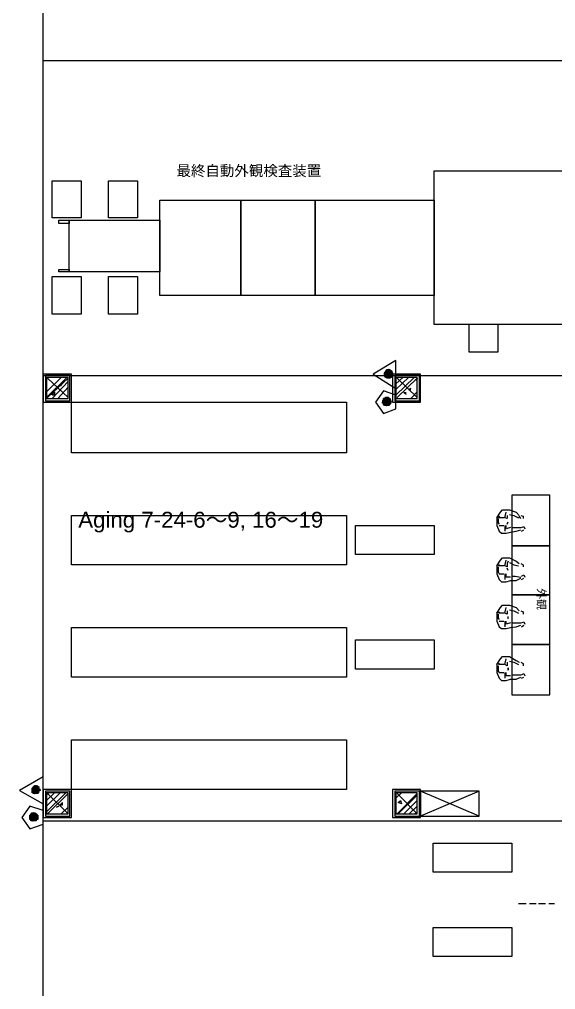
# Model space of a CAD drawing. Header units: millimetres. Extents: x 5 to 415, y 48 to 251.
# Drawn here: x 63.78 to 83.99, y 174.06 to 210.65 of the extents above; entities that cross this region are included whole.
import ezdxf

# ---------------------------------------------------------------- set-up
doc = ezdxf.new("R2010")
doc.units = ezdxf.units.MM
for name, color, linetype in [('H', 7, 'Continuous'), ('P', 7, 'Continuous'), ('T', 7, 'Continuous')]:
    doc.layers.add(name, color=color, linetype=linetype)

msp = doc.modelspace()

# ---------------------------------------------------------------- hatches: boundary and pattern name
at = {"layer": 'H', "linetype": 'Continuous'}
for points in [[(77.593, 197.15), (77.558, 197.185), (77.558, 197.309), (77.593, 197.362), (77.593, 197.15)], [(77.593, 197.15), (77.593, 197.362), (77.646, 197.397), (77.646, 197.15), (77.593, 197.15)], [(77.646, 197.115), (77.646, 197.397), (77.682, 197.397), (77.682, 197.115), (77.646, 197.115)], [(77.682, 197.115), (77.682, 197.397), (77.717, 197.397), (77.717, 197.115), (77.682, 197.115)], [(77.717, 197.115), (77.717, 197.397), (77.77, 197.397), (77.77, 197.115), (77.717, 197.115)], [(77.77, 197.15), (77.77, 197.397), (77.805, 197.362), (77.805, 197.15), (77.77, 197.15)], [(77.805, 197.15), (77.805, 197.362), (77.858, 197.309), (77.858, 197.185), (77.805, 197.15)], [(77.47, 196.18), (77.47, 196.25), (77.505, 196.303), (77.505, 196.18), (77.47, 196.18)], [(77.505, 196.127), (77.505, 196.338), (77.558, 196.338), (77.558, 196.092), (77.505, 196.127)], [(77.558, 196.092), (77.558, 196.338), (77.593, 196.391), (77.593, 196.092), (77.558, 196.092)], [(77.593, 196.092), (77.593, 196.391), (77.646, 196.391), (77.646, 196.092), (77.593, 196.092)], [(77.646, 196.092), (77.646, 196.391), (77.682, 196.391), (77.682, 196.092), (77.646, 196.092)], [(77.682, 196.092), (77.682, 196.391), (77.717, 196.338), (77.717, 196.092), (77.682, 196.092)], [(77.717, 196.127), (77.717, 196.338), (77.77, 196.303), (77.77, 196.127), (77.717, 196.127)], [(64.258, 181.487), (64.258, 181.663), (64.311, 181.698), (64.311, 181.487), (64.258, 181.487)], [(64.311, 181.434), (64.311, 181.698), (64.347, 181.733), (64.347, 181.434), (64.311, 181.434)], [(64.347, 181.434), (64.347, 181.733), (64.382, 181.733), (64.382, 181.434), (64.347, 181.434)], [(64.382, 181.434), (64.382, 181.733), (64.435, 181.733), (64.435, 181.434), (64.382, 181.434)], [(64.435, 181.434), (64.435, 181.733), (64.47, 181.698), (64.47, 181.434), (64.435, 181.434)], [(64.47, 181.487), (64.47, 181.698), (64.523, 181.663), (64.523, 181.487), (64.47, 181.487)], [(64.523, 181.522), (64.523, 181.61), (64.558, 181.61), (64.558, 181.575), (64.523, 181.522)], [(64.17, 180.463), (64.17, 180.64), (64.223, 180.64), (64.223, 180.463), (64.17, 180.463)], [(64.223, 180.428), (64.223, 180.675), (64.258, 180.675), (64.258, 180.428), (64.223, 180.428)], [(64.258, 180.428), (64.258, 180.675), (64.311, 180.675), (64.311, 180.428), (64.258, 180.428)], [(64.311, 180.428), (64.311, 180.728), (64.347, 180.675), (64.347, 180.428), (64.311, 180.428)], [(64.347, 180.428), (64.347, 180.675), (64.382, 180.675), (64.382, 180.428), (64.347, 180.428)], [(64.382, 180.428), (64.382, 180.675), (64.435, 180.675), (64.435, 180.428), (64.382, 180.428)], [(64.435, 180.463), (64.435, 180.64), (64.47, 180.64), (64.47, 180.463), (64.435, 180.463)]]:
    msp.add_hatch(color=256, dxfattribs=at).paths.add_polyline_path(points)

# ---------------------------------------------------------------- linework, layer by layer
at = {"layer": 'P'}
for points in [[(64.682, 139.241), (64.682, 220.486)], [(112.677, 209.091), (64.682, 209.091)], [(79.41, 199.143), (79.41, 204.946)], [(79.41, 204.946), (109.978, 204.946)], [(65.017, 204.558), (66.111, 204.558)], [(65.017, 203.165), (65.017, 204.558)], [(66.111, 204.558), (66.111, 203.165)], [(67.134, 204.558), (68.227, 204.558)], [(67.134, 203.165), (67.134, 204.558)], [(68.227, 204.558), (68.227, 203.165)], [(69.074, 200.237), (69.074, 203.835)], [(69.074, 203.835), (72.125, 203.835)], [(72.125, 203.835), (72.125, 200.237)], [(72.125, 200.237), (72.125, 203.835)], [(72.125, 203.835), (74.93, 203.835)], [(74.93, 203.835), (74.93, 200.237)], [(74.93, 200.237), (74.93, 203.835)], [(74.93, 203.835), (79.41, 203.835)], [(79.41, 203.835), (79.41, 200.237)], [(66.111, 203.165), (65.017, 203.165)], [(68.227, 203.165), (67.134, 203.165)], [(65.264, 202.953), (65.264, 203.077)], [(65.264, 203.077), (65.652, 203.077)], [(65.652, 202.953), (65.264, 202.953)], [(65.652, 201.136), (65.652, 203.077)], [(65.652, 203.077), (69.074, 203.077)], [(65.652, 203.077), (65.652, 202.953)], [(69.074, 203.077), (69.074, 201.136)], [(79.41, 201.983), (79.41, 202.106)], [(79.41, 202.106), (79.41, 201.983)], [(65.017, 200.96), (66.111, 200.96)], [(65.017, 199.531), (65.017, 200.96)], [(65.264, 201.136), (65.264, 201.224)], [(65.264, 201.224), (65.652, 201.224)], [(65.652, 201.136), (65.264, 201.136)], [(65.652, 201.224), (65.652, 201.136)], [(69.074, 201.136), (65.652, 201.136)], [(66.111, 200.96), (66.111, 199.531)], [(67.134, 200.96), (68.227, 200.96)], [(67.134, 199.531), (67.134, 200.96)], [(68.227, 200.96), (68.227, 199.531)], [(72.125, 200.237), (69.074, 200.237)], [(74.93, 200.237), (72.125, 200.237)], [(79.41, 200.237), (74.93, 200.237)], [(66.111, 199.531), (65.017, 199.531)], [(68.227, 199.531), (67.134, 199.531)], [(109.978, 199.143), (79.41, 199.143)], [(80.716, 199.143), (80.716, 198.12)], [(81.827, 199.143), (80.716, 199.143)], [(81.827, 198.12), (81.827, 199.143)], [(80.716, 198.12), (81.827, 198.12)], [(77.964, 197.785), (77.117, 197.273)], [(77.964, 196.727), (77.964, 197.785)], [(64.682, 197.273), (64.682, 196.215)], [(65.74, 197.273), (64.682, 197.273)], [(64.77, 197.238), (64.77, 196.268)], [(65.687, 197.238), (64.77, 197.238)], [(65.687, 196.268), (65.687, 197.238)], [(65.74, 196.215), (65.74, 197.273)], [(77.117, 197.273), (77.964, 196.727)], [(77.611, 197.432), (77.541, 197.326)], [(77.541, 197.203), (77.593, 197.362)], [(77.593, 197.362), (77.541, 197.326)], [(77.541, 197.203), (77.593, 197.362)], [(77.541, 197.326), (77.576, 197.22)], [(77.541, 197.326), (77.541, 197.238)], [(77.541, 197.238), (77.541, 197.326)], [(77.541, 197.326), (77.541, 197.238)], [(77.541, 197.273), (77.541, 197.326)], [(77.541, 197.326), (77.541, 197.238)], [(77.541, 197.238), (77.541, 197.326)], [(77.541, 197.326), (77.541, 197.326)], [(77.541, 197.238), (77.541, 197.326)], [(77.541, 197.326), (77.541, 197.203)], [(77.541, 197.326), (77.541, 197.203)], [(77.541, 197.238), (77.541, 197.273)], [(77.541, 197.203), (77.541, 197.238)], [(77.593, 197.15), (77.629, 197.414)], [(77.629, 197.414), (77.593, 197.362)], [(77.593, 197.15), (77.629, 197.414)], [(77.593, 197.362), (77.593, 197.15)], [(77.593, 197.362), (77.593, 197.15)], [(77.593, 197.15), (77.593, 197.362)], [(77.593, 197.362), (77.593, 197.362)], [(77.593, 197.15), (77.593, 197.362)], [(77.593, 197.362), (77.593, 197.362)], [(77.593, 197.362), (77.593, 197.15)], [(77.593, 197.362), (77.593, 197.15)], [(77.699, 197.45), (77.611, 197.432)], [(77.629, 197.414), (77.629, 197.15)], [(77.629, 197.414), (77.629, 197.15)], [(77.629, 197.115), (77.629, 197.414)], [(77.629, 197.15), (77.629, 197.414)], [(77.629, 197.414), (77.629, 197.414)], [(77.629, 197.414), (77.629, 197.15)], [(77.629, 197.414), (77.629, 197.115)], [(77.629, 197.115), (77.682, 197.414)], [(77.682, 197.414), (77.629, 197.414)], [(77.629, 197.115), (77.682, 197.414)], [(77.682, 197.414), (77.682, 197.115)], [(77.682, 197.414), (77.682, 197.115)], [(77.682, 197.115), (77.682, 197.414)], [(77.682, 197.414), (77.682, 197.414)], [(77.682, 197.115), (77.682, 197.414)], [(77.682, 197.414), (77.682, 197.414)], [(77.682, 197.414), (77.682, 197.115)], [(77.682, 197.414), (77.682, 197.115)], [(77.682, 197.115), (77.717, 197.414)], [(77.717, 197.414), (77.682, 197.414)], [(77.682, 197.115), (77.717, 197.414)], [(77.823, 197.379), (77.717, 197.45)], [(77.717, 197.414), (77.717, 197.115)], [(77.717, 197.414), (77.717, 197.115)], [(77.717, 197.115), (77.752, 197.414)], [(77.752, 197.414), (77.717, 197.414)], [(77.717, 197.115), (77.752, 197.414)], [(77.752, 197.414), (77.752, 197.115)], [(77.752, 197.414), (77.752, 197.115)], [(77.752, 197.15), (77.752, 197.414)], [(77.752, 197.115), (77.752, 197.414)], [(77.752, 197.414), (77.752, 197.414)], [(77.752, 197.414), (77.752, 197.115)], [(77.752, 197.414), (77.752, 197.15)], [(77.805, 197.362), (77.752, 197.414)], [(77.752, 197.15), (77.805, 197.362)], [(77.752, 197.15), (77.805, 197.362)], [(77.77, 197.185), (77.84, 197.273)], [(77.805, 197.362), (77.805, 197.15)], [(77.805, 197.362), (77.805, 197.15)], [(77.805, 197.15), (77.805, 197.362)], [(77.805, 197.362), (77.805, 197.362)], [(77.805, 197.15), (77.805, 197.362)], [(77.805, 197.362), (77.805, 197.362)], [(77.805, 197.362), (77.805, 197.15)], [(77.805, 197.362), (77.805, 197.15)], [(77.84, 197.326), (77.805, 197.362)], [(77.805, 197.15), (77.84, 197.326)], [(77.805, 197.15), (77.84, 197.326)], [(77.84, 197.273), (77.823, 197.379)], [(77.84, 197.326), (77.84, 197.203)], [(77.84, 197.326), (77.84, 197.203)], [(77.84, 197.238), (77.84, 197.326)], [(77.84, 197.203), (77.84, 197.326)], [(77.84, 197.326), (77.84, 197.326)], [(77.84, 197.326), (77.84, 197.203)], [(77.84, 197.273), (77.84, 197.326)], [(77.84, 197.326), (77.84, 197.273)], [(77.84, 197.273), (77.84, 196.215)], [(78.899, 197.273), (77.84, 197.273)], [(77.84, 197.273), (77.84, 197.238)], [(77.84, 197.238), (77.84, 197.273)], [(77.84, 197.203), (77.84, 197.238)], [(77.929, 197.238), (77.929, 196.268)], [(78.863, 197.238), (77.929, 197.238)], [(78.863, 196.268), (78.863, 197.238)], [(78.899, 196.215), (78.899, 197.273)], [(286.597, 197.203), (64.682, 197.203)], [(64.805, 196.603), (65.352, 197.15)], [(64.805, 196.391), (65.564, 197.15)], [(64.805, 197.15), (64.805, 196.356)], [(65.617, 197.15), (64.805, 197.15)], [(65.617, 196.391), (64.841, 197.115)], [(64.841, 196.391), (65.617, 197.115)], [(65.017, 196.356), (65.617, 196.991)], [(65.617, 196.356), (65.617, 197.15)], [(77.593, 197.15), (77.541, 197.203)], [(77.576, 197.22), (77.664, 197.15)], [(77.629, 197.15), (77.593, 197.15)], [(77.629, 197.15), (77.629, 197.115)], [(77.682, 197.115), (77.629, 197.115)], [(77.664, 197.15), (77.77, 197.185)], [(77.717, 197.115), (77.682, 197.115)], [(77.752, 197.115), (77.717, 197.115)], [(77.752, 197.115), (77.752, 197.15)], [(77.805, 197.15), (77.752, 197.15)], [(77.84, 197.203), (77.805, 197.15)], [(77.964, 196.903), (78.228, 197.15)], [(77.964, 196.691), (78.44, 197.15)], [(77.964, 196.48), (78.652, 197.15)], [(77.964, 197.15), (77.964, 196.356)], [(78.775, 197.15), (77.964, 197.15)], [(78.775, 196.391), (78.017, 197.115)], [(78.017, 196.391), (78.775, 197.115)], [(78.775, 197.115), (78.74, 197.026)], [(78.775, 196.356), (78.775, 197.15)], [(65.017, 196.48), (65.105, 196.603)], [(65.105, 196.603), (65.105, 196.48)], [(65.229, 196.356), (65.617, 196.779)], [(65.352, 196.85), (65.264, 196.815)], [(65.264, 196.815), (65.352, 196.85)], [(77.505, 196.638), (77.205, 196.215)], [(77.964, 196.48), (77.505, 196.638)], [(78.352, 196.568), (78.264, 196.568)], [(78.264, 196.568), (78.352, 196.515)], [(78.528, 196.727), (78.44, 196.691)], [(78.44, 196.691), (78.528, 196.691)], [(78.528, 196.356), (78.775, 196.603)], [(64.682, 196.215), (65.74, 196.215)], [(64.77, 196.268), (65.687, 196.268)], [(64.805, 196.356), (65.617, 196.356)], [(65.105, 196.48), (65.017, 196.48)], [(65.74, 196.215), (76.112, 196.215)], [(65.74, 194.31), (65.74, 196.215)], [(65.74, 196.215), (76.112, 196.215)], [(65.74, 194.31), (65.74, 196.215)], [(76.112, 196.215), (76.112, 194.31)], [(76.112, 196.215), (76.112, 194.31)], [(77.205, 196.215), (77.505, 195.792)], [(77.47, 196.18), (77.505, 196.303)], [(77.505, 196.303), (77.47, 196.268)], [(77.47, 196.18), (77.505, 196.303)], [(77.47, 196.268), (77.47, 196.268)], [(77.47, 196.268), (77.47, 196.268)], [(77.47, 196.268), (77.47, 196.18)], [(77.47, 196.215), (77.47, 196.18)], [(77.47, 196.18), (77.47, 196.215)], [(77.505, 196.18), (77.47, 196.18)], [(77.576, 196.374), (77.505, 196.268)], [(77.505, 196.356), (77.505, 196.144)], [(77.505, 196.144), (77.505, 196.356)], [(77.505, 196.356), (77.505, 196.144)], [(77.505, 196.303), (77.505, 196.356)], [(77.505, 196.356), (77.505, 196.144)], [(77.505, 196.144), (77.541, 196.356)], [(77.541, 196.356), (77.505, 196.356)], [(77.505, 196.144), (77.541, 196.356)], [(77.505, 196.303), (77.505, 196.18)], [(77.505, 196.303), (77.505, 196.18)], [(77.505, 196.144), (77.505, 196.303)], [(77.505, 196.18), (77.505, 196.303)], [(77.505, 196.303), (77.505, 196.303)], [(77.505, 196.303), (77.505, 196.18)], [(77.505, 196.144), (77.505, 196.303)], [(77.505, 196.268), (77.523, 196.162)], [(77.505, 196.18), (77.505, 196.144)], [(77.541, 196.092), (77.505, 196.144)], [(77.523, 196.162), (77.629, 196.092)], [(77.541, 196.092), (77.593, 196.391)], [(77.593, 196.391), (77.541, 196.356)], [(77.541, 196.092), (77.593, 196.391)], [(77.541, 196.356), (77.541, 196.092)], [(77.541, 196.356), (77.541, 196.092)], [(77.646, 196.391), (77.576, 196.374)], [(77.593, 196.391), (77.593, 196.092)], [(77.593, 196.391), (77.593, 196.092)], [(77.593, 196.092), (77.593, 196.391)], [(77.593, 196.391), (77.593, 196.391)], [(77.593, 196.092), (77.593, 196.391)], [(77.593, 196.391), (77.593, 196.391)], [(77.593, 196.391), (77.593, 196.092)], [(77.593, 196.391), (77.593, 196.092)], [(77.593, 196.092), (77.629, 196.391)], [(77.629, 196.391), (77.593, 196.391)], [(77.593, 196.092), (77.629, 196.391)], [(77.629, 196.391), (77.629, 196.092)], [(77.629, 196.391), (77.629, 196.092)], [(77.629, 196.092), (77.629, 196.391)], [(77.629, 196.391), (77.629, 196.391)], [(77.629, 196.092), (77.629, 196.391)], [(77.629, 196.391), (77.629, 196.391)], [(77.629, 196.391), (77.629, 196.092)], [(77.629, 196.391), (77.629, 196.092)], [(77.629, 196.092), (77.682, 196.391)], [(77.682, 196.391), (77.629, 196.391)], [(77.629, 196.092), (77.682, 196.391)], [(77.77, 196.321), (77.682, 196.391)], [(77.682, 196.391), (77.682, 196.092)], [(77.682, 196.391), (77.682, 196.092)], [(77.717, 196.356), (77.682, 196.391)], [(77.682, 196.092), (77.717, 196.356)], [(77.682, 196.092), (77.717, 196.356)], [(77.717, 196.356), (77.717, 196.092)], [(77.717, 196.356), (77.717, 196.092)], [(77.717, 196.144), (77.717, 196.356)], [(77.717, 196.092), (77.717, 196.356)], [(77.717, 196.356), (77.717, 196.356)], [(77.717, 196.356), (77.717, 196.092)], [(77.717, 196.356), (77.717, 196.144)], [(77.752, 196.303), (77.717, 196.356)], [(77.717, 196.144), (77.752, 196.303)], [(77.717, 196.144), (77.752, 196.303)], [(77.717, 196.092), (77.717, 196.144)], [(77.752, 196.144), (77.717, 196.144)], [(77.735, 196.127), (77.805, 196.215)], [(77.752, 196.303), (77.752, 196.144)], [(77.752, 196.303), (77.752, 196.144)], [(77.752, 196.18), (77.752, 196.303)], [(77.752, 196.144), (77.752, 196.303)], [(77.752, 196.303), (77.752, 196.303)], [(77.752, 196.303), (77.752, 196.144)], [(77.752, 196.18), (77.752, 196.303)], [(77.752, 196.303), (77.752, 196.268)], [(77.752, 196.268), (77.752, 196.18)], [(77.752, 196.18), (77.752, 196.268)], [(77.752, 196.268), (77.752, 196.18)], [(77.752, 196.268), (77.752, 196.18)], [(77.752, 196.18), (77.752, 196.268)], [(77.752, 196.268), (77.752, 196.268)], [(77.752, 196.18), (77.752, 196.268)], [(77.752, 196.268), (77.752, 196.215)], [(77.752, 196.215), (77.752, 196.18)], [(77.752, 196.144), (77.752, 196.18)], [(77.805, 196.215), (77.77, 196.321)], [(77.84, 196.215), (78.899, 196.215)], [(77.929, 196.268), (78.863, 196.268)], [(77.964, 195.968), (77.964, 196.48)], [(77.964, 196.356), (78.775, 196.356)], [(77.505, 195.792), (77.964, 195.968)], [(77.593, 196.092), (77.541, 196.092)], [(77.629, 196.092), (77.593, 196.092)], [(77.629, 196.092), (77.735, 196.127)], [(77.682, 196.092), (77.629, 196.092)], [(77.717, 196.092), (77.682, 196.092)], [(76.112, 194.31), (65.74, 194.31)], [(76.112, 194.31), (65.74, 194.31)], [(83.767, 192.705), (82.338, 192.705)], [(82.338, 192.705), (82.338, 190.8)], [(83.767, 190.8), (83.767, 192.705)], [(81.915, 192.07), (81.986, 192.158)], [(81.986, 192.158), (82.162, 192.158)], [(82.162, 192.158), (82.25, 192.158)], [(82.25, 192.158), (82.497, 192.07)], [(65.74, 191.946), (76.112, 191.946)], [(65.74, 190.077), (65.74, 191.946)], [(76.112, 191.946), (76.112, 190.077)], [(81.774, 191.858), (81.915, 192.07)], [(81.774, 191.858), (81.774, 191.558)], [(81.88, 191.911), (81.827, 191.858)], [(81.827, 191.823), (81.827, 191.735)], [(82.038, 191.858), (81.862, 191.858)], [(82.074, 191.858), (82.127, 192.07)], [(82.162, 191.823), (82.074, 191.858)], [(82.162, 191.946), (82.162, 191.823)], [(82.25, 191.982), (82.409, 191.946)], [(82.409, 191.946), (82.585, 191.858)], [(82.497, 192.07), (82.621, 191.946)], [(82.673, 191.823), (82.621, 191.911)], [(82.673, 191.946), (82.762, 191.911)], [(82.762, 191.911), (82.762, 191.823)], [(76.447, 190.465), (76.447, 191.558)], [(76.447, 191.558), (79.41, 191.558)], [(79.41, 191.558), (79.41, 190.465)], [(81.774, 191.558), (81.862, 191.347)], [(81.827, 191.735), (81.827, 191.647)], [(81.827, 191.664), (81.862, 191.611)], [(81.862, 191.558), (82.038, 191.558)], [(82.074, 191.558), (82.074, 191.347)], [(82.074, 191.4), (82.127, 191.488)], [(82.127, 191.488), (82.127, 191.558)], [(82.285, 191.488), (82.127, 191.435)], [(82.162, 191.611), (82.197, 191.699)], [(82.338, 191.488), (82.462, 191.488)], [(82.462, 191.488), (82.673, 191.488)], [(82.497, 191.347), (82.673, 191.4)], [(82.709, 191.488), (82.797, 191.523)], [(82.709, 191.347), (82.797, 191.4)], [(82.797, 191.523), (82.832, 191.435)], [(81.862, 191.347), (81.95, 191.276)], [(81.95, 191.276), (82.127, 191.276)], [(82.127, 191.276), (82.285, 191.311)], [(82.285, 191.311), (82.497, 191.347)], [(82.338, 190.8), (83.767, 190.8)], [(83.767, 190.8), (82.338, 190.8)], [(82.338, 190.8), (82.338, 188.948)], [(83.767, 188.948), (83.767, 190.8)], [(79.41, 190.465), (76.447, 190.465)], [(81.915, 190.253), (81.986, 190.341)], [(81.986, 190.341), (82.162, 190.341)], [(82.162, 190.341), (82.25, 190.341)], [(82.25, 190.341), (82.497, 190.218)], [(76.112, 190.077), (65.74, 190.077)], [(81.774, 190.041), (81.915, 190.253)], [(81.774, 190.041), (81.774, 189.742)], [(81.88, 190.077), (81.827, 190.041)], [(81.827, 190.006), (81.827, 189.918)], [(81.827, 189.918), (81.827, 189.794)], [(82.038, 190.041), (81.862, 190.041)], [(82.074, 190.041), (82.127, 190.253)], [(82.162, 190.006), (82.074, 190.041)], [(82.197, 190.218), (82.162, 190.13)], [(82.162, 190.13), (82.162, 190.006)], [(82.197, 189.865), (82.162, 189.953)], [(82.25, 190.165), (82.409, 190.077)], [(82.409, 190.077), (82.585, 190.041)], [(82.497, 190.218), (82.621, 190.13)], [(82.673, 190.13), (82.762, 190.077)], [(82.762, 190.077), (82.762, 190.006)], [(81.774, 189.742), (81.862, 189.53)], [(81.827, 189.812), (81.862, 189.742)], [(81.862, 189.742), (82.038, 189.742)], [(82.074, 189.742), (82.074, 189.53)], [(82.127, 189.618), (82.127, 189.742)], [(82.285, 189.618), (82.127, 189.618)], [(82.338, 189.653), (82.462, 189.653)], [(82.462, 189.653), (82.673, 189.618)], [(82.497, 189.495), (82.673, 189.583)], [(82.709, 189.653), (82.797, 189.706)], [(82.709, 189.53), (82.797, 189.583)], [(82.797, 189.706), (82.832, 189.618)], [(81.862, 189.53), (81.95, 189.442)], [(81.95, 189.442), (82.127, 189.442)], [(82.127, 189.442), (82.285, 189.495)], [(82.285, 189.495), (82.497, 189.495)], [(82.338, 188.948), (83.767, 188.948)], [(83.767, 188.948), (82.338, 188.948)], [(82.338, 188.948), (82.338, 187.078)], [(83.767, 187.078), (83.767, 188.948)], [(81.774, 188.26), (81.915, 188.472)], [(81.915, 188.472), (81.986, 188.56)], [(81.986, 188.56), (82.162, 188.56)], [(82.074, 188.26), (82.127, 188.472)], [(82.162, 188.56), (82.25, 188.56)], [(82.25, 188.56), (82.497, 188.472)], [(82.497, 188.472), (82.621, 188.348)], [(81.774, 188.26), (81.774, 187.96)], [(81.88, 188.313), (81.827, 188.26)], [(81.827, 188.225), (81.827, 188.136)], [(81.827, 188.136), (81.827, 188.048)], [(82.038, 188.26), (81.862, 188.26)], [(82.162, 188.225), (82.074, 188.26)], [(82.162, 188.348), (82.162, 188.225)], [(82.197, 188.048), (82.197, 188.136)], [(82.25, 188.383), (82.409, 188.348)], [(82.409, 188.348), (82.585, 188.26)], [(82.673, 188.348), (82.762, 188.313)], [(82.762, 188.313), (82.762, 188.225)], [(81.774, 187.96), (81.862, 187.748)], [(81.827, 188.066), (81.862, 188.013)], [(81.862, 187.96), (82.038, 187.96)], [(81.862, 187.748), (81.95, 187.678)], [(82.074, 187.96), (82.074, 187.748)], [(82.074, 187.801), (82.127, 187.889)], [(82.127, 187.889), (82.127, 187.96)], [(82.285, 187.889), (82.127, 187.837)], [(82.285, 187.713), (82.497, 187.748)], [(82.338, 187.889), (82.462, 187.889)], [(82.462, 187.889), (82.673, 187.889)], [(82.497, 187.748), (82.673, 187.801)], [(82.709, 187.889), (82.797, 187.925)], [(82.709, 187.748), (82.797, 187.801)], [(82.797, 187.925), (82.832, 187.837)], [(65.74, 187.713), (76.112, 187.713)], [(65.74, 185.843), (65.74, 187.713)], [(76.112, 187.713), (76.112, 185.843)], [(81.95, 187.678), (82.127, 187.678)], [(82.127, 187.678), (82.285, 187.713)], [(76.447, 186.143), (76.447, 187.254)], [(76.447, 187.254), (79.41, 187.254)], [(79.41, 187.254), (79.41, 186.143)], [(82.338, 187.078), (83.767, 187.078)], [(83.767, 187.078), (82.338, 187.078)], [(82.338, 187.078), (82.338, 185.173)], [(83.767, 185.173), (83.767, 187.078)], [(81.774, 186.32), (81.915, 186.531)], [(81.774, 186.32), (81.774, 186.02)], [(81.88, 186.355), (81.827, 186.32)], [(81.827, 186.267), (81.827, 186.196)], [(82.038, 186.32), (81.862, 186.32)], [(81.915, 186.531), (81.986, 186.619)], [(81.986, 186.619), (82.162, 186.619)], [(82.074, 186.32), (82.127, 186.531)], [(82.162, 186.267), (82.074, 186.32)], [(82.162, 186.619), (82.25, 186.619)], [(82.162, 186.408), (82.162, 186.267)], [(82.25, 186.619), (82.497, 186.478)], [(82.25, 186.443), (82.409, 186.408)], [(82.409, 186.408), (82.585, 186.32)], [(82.497, 186.478), (82.621, 186.408)], [(82.673, 186.408), (82.762, 186.355)], [(82.762, 186.355), (82.762, 186.267)], [(79.41, 186.143), (76.447, 186.143)], [(81.774, 186.02), (81.862, 185.808)], [(81.827, 186.196), (81.827, 186.055)], [(81.827, 186.073), (81.862, 186.02)], [(81.862, 186.02), (82.038, 186.02)], [(82.074, 186.02), (82.074, 185.808)], [(82.127, 185.896), (82.127, 186.02)], [(82.285, 185.896), (82.127, 185.896)], [(82.197, 186.108), (82.197, 186.196)], [(82.197, 186.196), (82.197, 186.108)], [(82.338, 185.932), (82.462, 185.932)], [(82.462, 185.932), (82.673, 185.932)], [(82.709, 185.932), (82.797, 185.984)], [(82.797, 185.984), (82.832, 185.896)], [(76.112, 185.843), (65.74, 185.843)], [(81.862, 185.808), (81.95, 185.72)], [(81.95, 185.72), (82.127, 185.72)], [(82.127, 185.72), (82.285, 185.773)], [(82.285, 185.773), (82.497, 185.773)], [(82.497, 185.773), (82.673, 185.843)], [(82.709, 185.808), (82.797, 185.843)], [(82.338, 185.173), (83.767, 185.173)], [(65.74, 183.48), (76.112, 183.48)], [(65.74, 181.61), (65.74, 183.48)], [(76.112, 183.48), (76.112, 181.61)], [(64.682, 182.086), (63.782, 181.575)], [(64.682, 181.063), (64.682, 182.086)], [(63.782, 181.575), (64.682, 181.063)], [(64.311, 181.716), (64.258, 181.628)], [(64.258, 181.487), (64.294, 181.698)], [(64.294, 181.698), (64.258, 181.663)], [(64.258, 181.487), (64.294, 181.698)], [(64.258, 181.663), (64.258, 181.539)], [(64.258, 181.539), (64.258, 181.663)], [(64.258, 181.663), (64.258, 181.539)], [(64.258, 181.61), (64.258, 181.663)], [(64.258, 181.663), (64.258, 181.539)], [(64.258, 181.539), (64.258, 181.663)], [(64.258, 181.663), (64.258, 181.663)], [(64.258, 181.539), (64.258, 181.663)], [(64.258, 181.663), (64.258, 181.487)], [(64.258, 181.663), (64.258, 181.487)], [(64.258, 181.628), (64.276, 181.522)], [(64.258, 181.61), (64.258, 181.61)], [(64.258, 181.61), (64.258, 181.61)], [(64.258, 181.539), (64.258, 181.61)], [(64.258, 181.575), (64.258, 181.539)], [(64.258, 181.539), (64.258, 181.575)], [(64.258, 181.487), (64.258, 181.539)], [(64.276, 181.522), (64.364, 181.451)], [(64.294, 181.451), (64.347, 181.751)], [(64.347, 181.751), (64.294, 181.698)], [(64.294, 181.451), (64.347, 181.751)], [(64.294, 181.698), (64.294, 181.487)], [(64.294, 181.698), (64.294, 181.487)], [(64.294, 181.451), (64.294, 181.698)], [(64.294, 181.487), (64.294, 181.698)], [(64.294, 181.698), (64.294, 181.698)], [(64.294, 181.698), (64.294, 181.487)], [(64.294, 181.698), (64.294, 181.451)], [(64.4, 181.751), (64.311, 181.716)], [(64.347, 181.751), (64.347, 181.451)], [(64.347, 181.751), (64.347, 181.451)], [(64.347, 181.451), (64.347, 181.751)], [(64.347, 181.751), (64.347, 181.751)], [(64.347, 181.451), (64.347, 181.751)], [(64.347, 181.751), (64.347, 181.751)], [(64.347, 181.751), (64.347, 181.451)], [(64.347, 181.751), (64.347, 181.451)], [(64.347, 181.451), (64.382, 181.751)], [(64.382, 181.751), (64.347, 181.751)], [(64.347, 181.451), (64.382, 181.751)], [(64.382, 181.751), (64.382, 181.451)], [(64.382, 181.751), (64.382, 181.451)], [(64.382, 181.451), (64.417, 181.751)], [(64.417, 181.751), (64.382, 181.751)], [(64.382, 181.451), (64.417, 181.751)], [(64.417, 181.751), (64.417, 181.451)], [(64.417, 181.751), (64.417, 181.451)], [(64.417, 181.451), (64.417, 181.751)], [(64.417, 181.751), (64.417, 181.751)], [(64.417, 181.451), (64.417, 181.751)], [(64.417, 181.751), (64.417, 181.751)], [(64.417, 181.751), (64.417, 181.451)], [(64.417, 181.751), (64.417, 181.451)], [(64.47, 181.698), (64.417, 181.751)], [(64.417, 181.451), (64.47, 181.698)], [(64.417, 181.451), (64.47, 181.698)], [(64.523, 181.681), (64.435, 181.751)], [(64.47, 181.698), (64.47, 181.451)], [(64.47, 181.698), (64.47, 181.451)], [(64.47, 181.487), (64.47, 181.698)], [(64.47, 181.451), (64.47, 181.698)], [(64.47, 181.698), (64.47, 181.698)], [(64.47, 181.698), (64.47, 181.451)], [(64.47, 181.698), (64.47, 181.487)], [(64.505, 181.663), (64.47, 181.698)], [(64.47, 181.487), (64.505, 181.663)], [(64.47, 181.487), (64.505, 181.663)], [(64.488, 181.469), (64.541, 181.575)], [(64.505, 181.663), (64.505, 181.487)], [(64.505, 181.663), (64.505, 181.487)], [(64.505, 181.539), (64.505, 181.663)], [(64.505, 181.487), (64.505, 181.663)], [(64.505, 181.663), (64.505, 181.663)], [(64.505, 181.663), (64.505, 181.487)], [(64.505, 181.539), (64.505, 181.663)], [(64.505, 181.663), (64.505, 181.61)], [(64.505, 181.61), (64.505, 181.539)], [(64.505, 181.539), (64.505, 181.61)], [(64.505, 181.61), (64.505, 181.539)], [(64.505, 181.61), (64.505, 181.539)], [(64.505, 181.539), (64.558, 181.61)], [(64.558, 181.61), (64.505, 181.61)], [(64.505, 181.539), (64.558, 181.61)], [(64.558, 181.575), (64.505, 181.539)], [(64.505, 181.487), (64.505, 181.539)], [(64.541, 181.575), (64.523, 181.681)], [(64.558, 181.61), (64.558, 181.575)], [(64.682, 181.61), (64.682, 180.552)], [(65.74, 181.61), (64.682, 181.61)], [(64.77, 181.539), (64.77, 180.605)], [(65.687, 181.539), (64.77, 181.539)], [(65.687, 180.605), (65.687, 181.539)], [(65.74, 180.552), (65.74, 181.61)], [(76.112, 181.61), (65.74, 181.61)], [(77.84, 181.61), (77.84, 180.552)], [(78.899, 181.61), (77.84, 181.61)], [(77.929, 181.539), (77.929, 180.605)], [(78.863, 181.539), (77.929, 181.539)], [(78.863, 180.605), (78.863, 181.539)], [(78.899, 180.552), (78.899, 181.61)], [(78.899, 181.539), (78.899, 180.605)], [(81.104, 181.539), (78.899, 181.539)], [(81.104, 181.539), (78.899, 180.605)], [(81.104, 180.605), (78.899, 181.539)], [(81.104, 180.605), (81.104, 181.539)], [(64.294, 181.487), (64.258, 181.487)], [(64.294, 181.487), (64.294, 181.451)], [(64.347, 181.451), (64.294, 181.451)], [(64.382, 181.451), (64.347, 181.451)], [(64.364, 181.451), (64.488, 181.469)], [(64.417, 181.451), (64.382, 181.451)], [(64.47, 181.451), (64.417, 181.451)], [(64.47, 181.451), (64.47, 181.487)], [(64.505, 181.487), (64.47, 181.487)], [(64.805, 181.398), (64.893, 181.487)], [(64.805, 181.187), (65.105, 181.487)], [(64.805, 180.975), (65.317, 181.487)], [(64.805, 180.763), (65.528, 181.487)], [(64.805, 181.487), (64.805, 180.693)], [(65.617, 181.487), (64.805, 181.487)], [(65.617, 180.693), (64.841, 181.451)], [(64.841, 180.693), (65.617, 181.451)], [(65.617, 180.693), (65.617, 181.487)], [(77.964, 181.275), (78.176, 181.487)], [(77.964, 181.487), (77.964, 180.693)], [(78.775, 181.487), (77.964, 181.487)], [(78.775, 180.693), (78.017, 181.451)], [(78.017, 180.693), (78.775, 181.451)], [(78.052, 180.693), (78.775, 181.398)], [(78.052, 181.116), (78.14, 181.187)], [(78.14, 181.187), (78.176, 181.063)], [(78.264, 180.693), (78.775, 181.187)], [(78.775, 180.693), (78.775, 181.487)], [(64.17, 180.975), (63.87, 180.552)], [(64.682, 180.816), (64.17, 180.975)], [(64.682, 180.305), (64.682, 180.816)], [(65.264, 180.975), (65.176, 180.94)], [(65.176, 180.94), (65.264, 180.975)], [(65.405, 181.116), (65.317, 181.028)], [(65.317, 181.028), (65.405, 181.028)], [(65.352, 180.693), (65.617, 180.94)], [(65.405, 181.028), (65.405, 181.116)], [(78.176, 181.063), (78.052, 181.116)], [(78.475, 180.693), (78.775, 180.975)], [(63.87, 180.552), (64.17, 180.128)], [(64.241, 180.71), (64.17, 180.605)], [(64.17, 180.516), (64.17, 180.64)], [(64.17, 180.64), (64.17, 180.605)], [(64.17, 180.516), (64.17, 180.64)], [(64.17, 180.64), (64.17, 180.481)], [(64.17, 180.64), (64.17, 180.481)], [(64.17, 180.481), (64.206, 180.64)], [(64.206, 180.64), (64.17, 180.64)], [(64.17, 180.481), (64.206, 180.64)], [(64.17, 180.605), (64.188, 180.499)], [(64.17, 180.605), (64.17, 180.605)], [(64.17, 180.605), (64.17, 180.605)], [(64.17, 180.605), (64.17, 180.516)], [(64.17, 180.552), (64.17, 180.516)], [(64.17, 180.516), (64.17, 180.552)], [(64.17, 180.481), (64.17, 180.516)], [(64.206, 180.481), (64.17, 180.481)], [(64.188, 180.499), (64.294, 180.428)], [(64.206, 180.481), (64.206, 180.693)], [(64.206, 180.693), (64.206, 180.64)], [(64.206, 180.481), (64.206, 180.693)], [(64.206, 180.693), (64.206, 180.428)], [(64.206, 180.693), (64.206, 180.428)], [(64.206, 180.428), (64.258, 180.693)], [(64.258, 180.693), (64.206, 180.693)], [(64.206, 180.428), (64.258, 180.693)], [(64.206, 180.64), (64.206, 180.481)], [(64.206, 180.64), (64.206, 180.481)], [(64.206, 180.428), (64.206, 180.481)], [(64.258, 180.428), (64.206, 180.428)], [(64.311, 180.728), (64.241, 180.71)], [(64.258, 180.693), (64.258, 180.428)], [(64.258, 180.693), (64.258, 180.428)], [(64.258, 180.428), (64.258, 180.693)], [(64.258, 180.693), (64.258, 180.693)], [(64.258, 180.428), (64.258, 180.693)], [(64.258, 180.693), (64.258, 180.693)], [(64.258, 180.693), (64.258, 180.428)], [(64.258, 180.693), (64.258, 180.428)], [(64.258, 180.428), (64.294, 180.693)], [(64.294, 180.693), (64.258, 180.693)], [(64.258, 180.428), (64.294, 180.693)], [(64.294, 180.428), (64.258, 180.428)], [(64.294, 180.728), (64.294, 180.428)], [(64.294, 180.428), (64.294, 180.728)], [(64.294, 180.728), (64.294, 180.428)], [(64.294, 180.693), (64.294, 180.728)], [(64.294, 180.728), (64.294, 180.428)], [(64.347, 180.693), (64.294, 180.728)], [(64.294, 180.693), (64.294, 180.428)], [(64.294, 180.428), (64.294, 180.693)], [(64.294, 180.428), (64.347, 180.693)], [(64.294, 180.428), (64.347, 180.693)], [(64.294, 180.428), (64.4, 180.463)], [(64.347, 180.428), (64.294, 180.428)], [(64.435, 180.658), (64.347, 180.728)], [(64.347, 180.693), (64.347, 180.428)], [(64.347, 180.693), (64.347, 180.428)], [(64.347, 180.428), (64.382, 180.693)], [(64.382, 180.693), (64.347, 180.693)], [(64.347, 180.428), (64.382, 180.693)], [(64.382, 180.428), (64.347, 180.428)], [(64.382, 180.693), (64.382, 180.428)], [(64.382, 180.693), (64.382, 180.428)], [(64.382, 180.428), (64.382, 180.693)], [(64.382, 180.693), (64.382, 180.693)], [(64.382, 180.428), (64.382, 180.693)], [(64.382, 180.693), (64.382, 180.693)], [(64.382, 180.693), (64.382, 180.428)], [(64.382, 180.693), (64.382, 180.428)], [(64.382, 180.428), (64.417, 180.693)], [(64.417, 180.693), (64.382, 180.693)], [(64.382, 180.428), (64.417, 180.693)], [(64.417, 180.428), (64.382, 180.428)], [(64.4, 180.463), (64.47, 180.552)], [(64.417, 180.693), (64.417, 180.428)], [(64.417, 180.693), (64.417, 180.428)], [(64.417, 180.64), (64.417, 180.693)], [(64.417, 180.428), (64.417, 180.64)], [(64.417, 180.428), (64.417, 180.64)], [(64.417, 180.64), (64.417, 180.481)], [(64.417, 180.64), (64.417, 180.481)], [(64.417, 180.481), (64.47, 180.64)], [(64.47, 180.64), (64.417, 180.64)], [(64.417, 180.481), (64.47, 180.64)], [(64.417, 180.481), (64.417, 180.428)], [(64.47, 180.481), (64.417, 180.481)], [(64.47, 180.552), (64.435, 180.658)], [(64.47, 180.64), (64.47, 180.481)], [(64.47, 180.64), (64.47, 180.481)], [(64.47, 180.605), (64.47, 180.64)], [(64.47, 180.481), (64.47, 180.605)], [(64.47, 180.481), (64.47, 180.605)], [(64.47, 180.605), (64.47, 180.516)], [(64.47, 180.552), (64.47, 180.605)], [(64.47, 180.605), (64.47, 180.552)], [(64.47, 180.552), (64.47, 180.516)], [(64.47, 180.516), (64.47, 180.552)], [(64.47, 180.516), (64.47, 180.481)], [(64.682, 180.552), (65.74, 180.552)], [(64.682, 180.428), (112.677, 180.428)], [(64.77, 180.605), (65.687, 180.605)], [(64.805, 180.693), (65.617, 180.693)], [(77.84, 180.552), (78.899, 180.552)], [(77.929, 180.605), (78.863, 180.605)], [(77.964, 180.693), (78.775, 180.693)], [(78.687, 180.693), (78.775, 180.763)], [(78.899, 180.605), (81.104, 180.605)], [(64.17, 180.128), (64.682, 180.305)], [(79.375, 178.488), (79.375, 179.582)], [(79.375, 179.582), (82.338, 179.582)], [(82.338, 179.582), (82.338, 178.488)], [(82.338, 178.488), (79.375, 178.488)], [(82.585, 177.306), (82.885, 177.306)], [(83.009, 177.306), (83.256, 177.306)], [(83.344, 177.306), (83.608, 177.306)], [(83.732, 177.306), (83.943, 177.306)], [(79.375, 175.313), (79.375, 176.407)], [(79.375, 176.407), (82.338, 176.407)], [(82.338, 176.407), (82.338, 175.313)], [(82.338, 175.313), (79.375, 175.313)]]:
    msp.add_lwpolyline(points, dxfattribs=at)

# ---------------------------------------------------------------- texts
at = {"layer": 'T', "attachment_point": 7}
for s, insert, char_height in [('{\\fArial|b0|i0|c0|p18;最終自動外観検査装置}', (69.7, 204.7), 0.4), ('{\\fArial|b0|i0|c0|p18;Aging 7-24-6～9, 16～19}', (66, 191.3), 0.6)]:
    msp.add_mtext(s, dxfattribs=dict(at, insert=insert, char_height=char_height))
at = {"layer": 'T', "insert": (83.6, 189.2), "char_height": 0.3, "attachment_point": 1, "rotation": 270}
msp.add_mtext('{\\fArial|b0|i0|c0|p18;外観}', dxfattribs=at)

doc.saveas('drawing.dxf')
